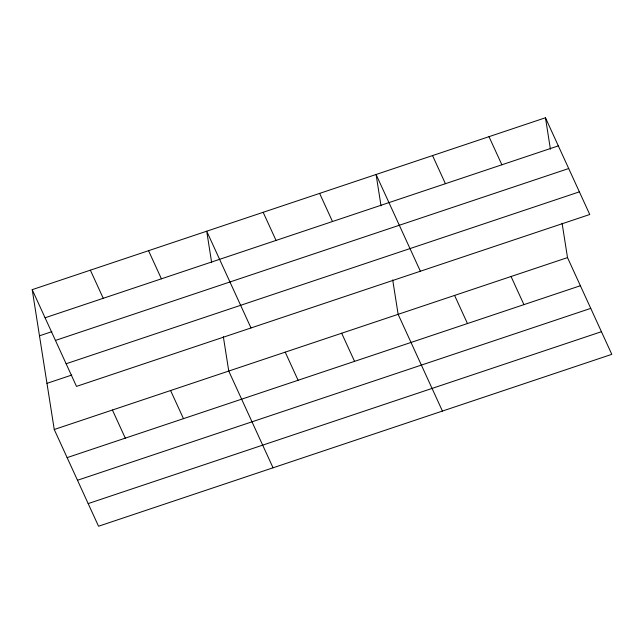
<?xml version="1.0" encoding="UTF-8"?>
<svg xmlns="http://www.w3.org/2000/svg" width="644" height="644" viewBox="0 0 644 644"><rect width="100%" height="100%" fill="white"/><g stroke="black" fill="none" stroke-linecap="round" stroke-linejoin="round"><path stroke-width="0.97" d="M32.2 289.655L545.46 117.763L589.751 214.5L76.491 386.4L32.2 289.655L54.249 429.5L98.54 526.237L611.8 354.345L567.509 257.6L562.091 223.235M45.072 317.782L558.332 145.882M39.477 335.806L51.874 331.652M55.44 340.426L568.7 168.527M66.123 363.755L579.383 191.856M46.972 383.349L71.766 375.05M54.249 429.5L567.509 257.6M67.129 457.618L580.381 285.727M77.497 480.263L590.749 308.371M88.172 503.592L601.432 331.7M488.997 136.673L501.877 164.792M511.054 276.509L523.926 304.636M432.543 155.574L445.415 183.701M454.592 295.419L467.464 323.546M420.371 271.229L376.08 174.484L381.039 205.903M442.428 411.065L398.137 314.328L392.711 279.963M319.625 193.393L332.497 221.52M341.674 333.238L354.554 361.356M263.163 212.303L276.043 240.421M285.22 352.147L298.092 380.266M250.999 327.949L206.708 231.212L211.659 262.631M273.048 467.794L228.757 371.057L223.339 336.691M148.539 250.693L161.411 278.812M170.588 390.538L183.468 418.656M90.369 270.174L103.241 298.301M112.418 410.019L125.298 438.137M545.46 117.763L550.411 149.183"/></g></svg>
